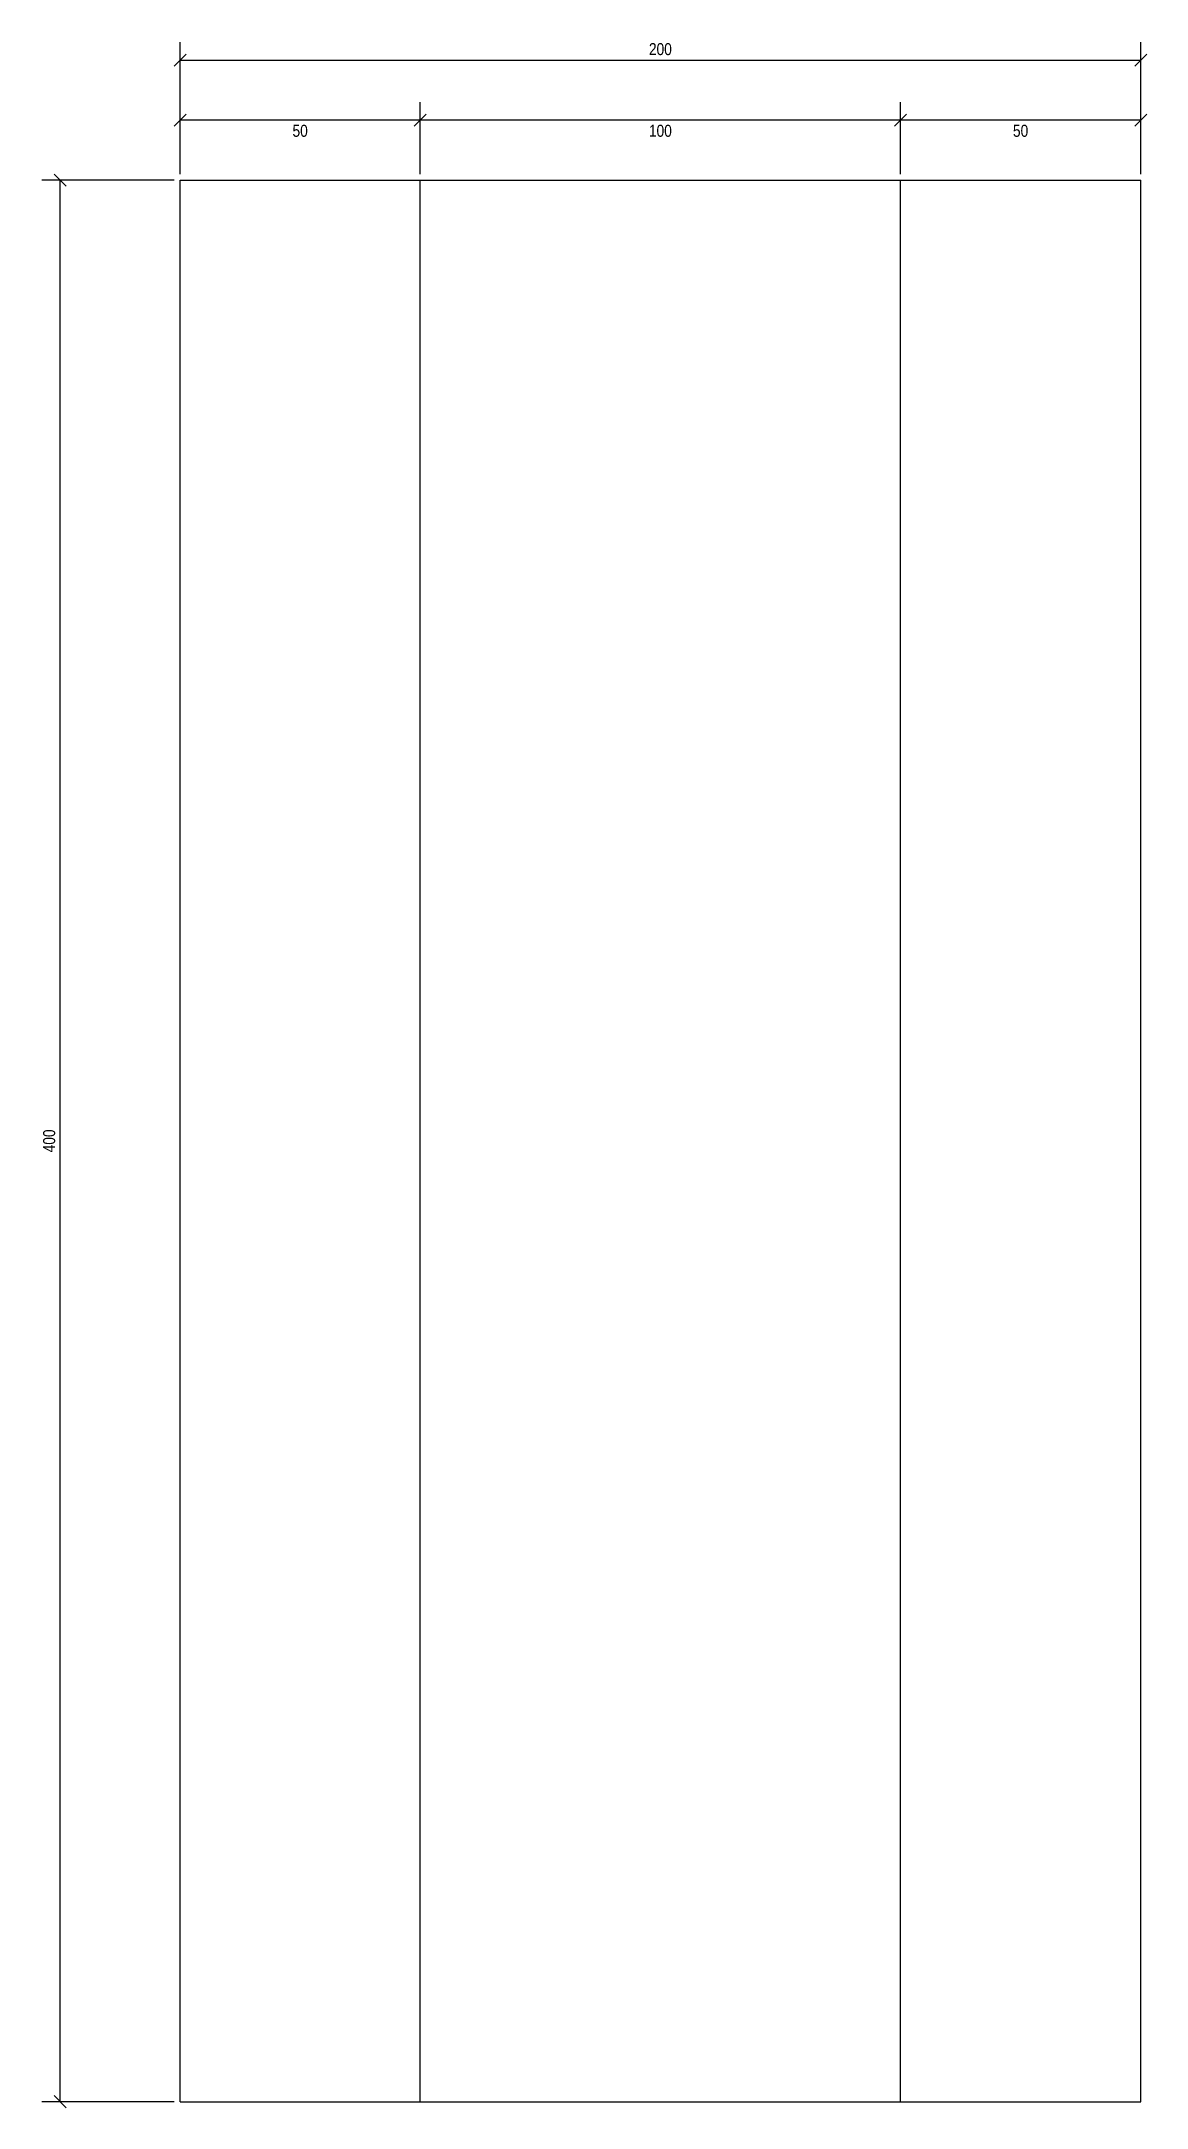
# Model space of a CAD drawing. Header units: metres. Extents: x 14.71 to 17.01, y 5.49 to 9.79.
import ezdxf

# ---------------------------------------------------------------- set-up
doc = ezdxf.new("R2010")
doc.units = ezdxf.units.M
doc.styles.add('OpenSansCondensed-Light', font='OpenSansCondensed-Light.ttf')
doc.dimstyles.new('EZ_M_10_H25_CM', dxfattribs={"dimtxt": 0.025, "dimasz": 0.025, "dimexe": 0.0375, "dimexo": 0.0125, "dimgap": 0.01, "dimtad": 1, "dimlfac": 100, "dimzin": 12, "dimdsep": 46, "dimtxsty": 'OpenSansCondensed-Light', "dimtsz": 0.0125, "dimcen": 2.5, "dimazin": 3, "dimtfac": 0.5, "dimtmove": 2, "dimatfit": 3})

msp = doc.modelspace()

# ---------------------------------------------------------------- linework, layer by layer
for p, q in [((15, 5.5), (15, 9.5)), ((15, 9.5), (17, 9.5)), ((15.5, 5.5), (15.5, 9.5)), ((16.5, 5.5), (16.5, 9.5)), ((17, 5.5), (17, 9.5)), ((15, 5.5), (17, 5.5))]:
    msp.add_line(p, q)

# ---------------------------------------------------------------- dimensions: what is measured, and where the dimension line sits
for base, p1, p2 in [((15, 9.75), (15, 9.5), (17, 9.5)), ((15.5, 9.625), (15.5, 9.5), (15, 9.5)), ((16.5, 9.625), (16.5, 9.5), (15.5, 9.5)), ((17, 9.625), (17, 9.5), (16.5, 9.5))]:
    msp.add_linear_dim(base=base, p1=p1, p2=p2, dimstyle='EZ_M_10_H25_CM').render()
msp.add_linear_dim(base=(14.75, 5.5), p1=(15, 5.5), p2=(15, 9.5), angle=90, dimstyle='EZ_M_10_H25_CM').render()

doc.saveas('drawing.dxf')
